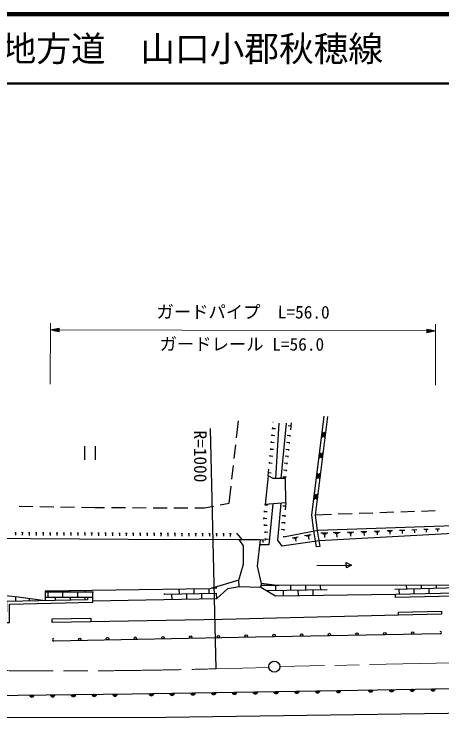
# Model space of a CAD drawing. Units: millimetres, scale not verified. Extents: x 40000 to 680000, y 20000 to 380000.
# Drawn here: x 228530 to 290234, y 278467 to 380000 of the extents above; entities that cross this region are included whole.
import ezdxf
from ezdxf.enums import TextEntityAlignment as Align

# ---------------------------------------------------------------- set-up
doc = ezdxf.new("R2010")
doc.units = ezdxf.units.MM
doc.header["$LTSCALE"] = 1000
doc.linetypes.add('CHAIN', pattern=[18.5, 12, -1.5, 3.5, -1.5])
for name, color, linetype, lineweight in [('M-BGD', 7, 'Continuous', 25), ('M-BMK', 2, 'CHAIN', 13), ('M-BMK-SRVR', 3, 'Continuous', 25), ('M-STR-HTXT', 7, 'Continuous', 13), ('M-TTL', 2, 'Continuous', 140), ('M-TTL-LINE', 7, 'Continuous', 50)]:
    doc.layers.add(name, color=color, linetype=linetype, lineweight=lineweight)
doc.layers.add('M-TTL-TXT', color=7, linetype='Continuous')
doc.styles.add('ＭＳ ゴシック', font='')
doc.styles.get('ＭＳ ゴシック').set_extended_font_data('MS Gothic')

msp = doc.modelspace()

# ---------------------------------------------------------------- linework, layer by layer
at = {"layer": 'M-BGD'}
for p, q in [((260606, 318856), (260877, 321315)), ((265909, 321135), (265913, 321181)), ((266694, 320975), (266236, 313010)), ((267070, 313010), (267842, 320975)), ((268497, 321037), (268395, 320043)), ((265816, 320139), (265835, 320338)), ((265826, 320239), (266224, 320202)), ((268446, 320540), (268048, 320580)), ((265724, 319143), (265742, 319343)), ((265733, 319243), (266131, 319206)), ((268304, 319147), (267906, 319188)), ((268315, 319247), (268294, 319048)), ((260277, 315874), (260496, 317862)), ((265631, 318148), (265650, 318347)), ((265641, 318247), (266039, 318210)), ((268203, 318152), (267805, 318193)), ((268213, 318252), (268193, 318053)), ((238707, 317692), (238707, 315692)), ((240207, 317692), (240207, 315692)), ((265539, 317152), (265557, 317351)), ((265548, 317252), (265946, 317214)), ((268102, 317157), (267704, 317198)), ((268112, 317257), (268092, 317058)), ((265446, 316156), (265465, 316355)), ((265455, 316256), (265854, 316219)), ((268001, 316163), (267603, 316203)), ((268011, 316262), (267991, 316063)), ((259948, 312893), (260167, 314881)), ((265353, 315161), (265372, 315360)), ((265363, 315260), (265761, 315223)), ((267900, 315168), (267502, 315208)), ((267910, 315267), (267890, 315068)), ((265187, 313368), (265279, 314364)), ((265233, 313866), (265631, 313829)), ((267799, 314173), (267401, 314213)), ((267809, 314272), (267789, 314073)), ((267698, 313178), (267300, 313218)), ((267708, 313277), (267687, 313078)), ((259567, 309440), (259838, 311899)), ((229247, 308993), (231247, 308963)), ((232247, 308948), (234247, 308918)), ((235247, 308903), (237246, 308873)), ((238246, 308858), (240175, 308830)), ((240175, 308830), (241586, 308823)), ((242586, 308819), (244586, 308810)), ((245586, 308805), (247586, 308796)), ((248586, 308791), (250586, 308782)), ((251586, 308778), (253586, 308769)), ((254586, 308764), (255997, 308758)), ((255997, 308758), (257291, 309005)), ((258273, 309192), (259567, 309440)), ((264720, 309155), (264729, 309278)), ((264725, 309217), (265123, 309186)), ((267707, 309493), (264729, 309278)), ((267674, 308994), (267275, 309021)), ((267707, 309493), (267641, 308496)), ((264642, 308158), (264658, 308357)), ((264650, 308258), (265049, 308227)), ((267588, 307697), (267575, 307498)), ((274293, 307808), (271968, 307726)), ((277291, 307914), (275292, 307843)), ((280289, 308019), (278290, 307949)), ((283287, 308125), (281288, 308054)), ((286285, 308230), (284286, 308160)), ((289283, 308336), (287284, 308266)), ((264568, 307206), (264580, 307360)), ((264572, 307161), (264568, 307206)), ((264574, 307283), (264973, 307252)), ((267582, 307598), (267183, 307624)), ((267522, 306699), (267509, 306500)), ((264654, 306165), (264638, 306364)), ((264646, 306264), (265045, 306297)), ((267450, 305602), (267051, 305628)), ((267516, 306600), (267117, 306626)), ((267456, 305702), (267443, 305502)), ((285899, 305612), (286596, 305637)), ((286247, 305624), (286264, 305160)), ((287618, 305673), (288269, 305697)), ((287943, 305685), (287959, 305251)), ((289291, 305733), (289898, 305755)), ((289594, 305744), (289609, 305339)), ((228621, 305212), (228821, 305212)), ((228721, 305212), (228719, 304812)), ((229621, 305208), (229821, 305207)), ((229721, 305207), (229719, 304807)), ((230621, 305203), (230821, 305202)), ((230721, 305203), (230719, 304803)), ((231621, 305199), (231821, 305198)), ((231721, 305198), (231719, 304798)), ((232621, 305194), (232821, 305193)), ((232721, 305194), (232719, 304794)), ((233621, 305189), (233821, 305188)), ((233721, 305189), (233719, 304789)), ((234621, 305185), (234821, 305184)), ((234721, 305184), (234719, 304784)), ((235621, 305180), (235821, 305179)), ((235721, 305180), (235719, 304780)), ((236621, 305176), (236821, 305175)), ((236721, 305175), (236719, 304775)), ((237621, 305171), (237821, 305170)), ((237721, 305170), (237719, 304770)), ((238621, 305166), (238821, 305165)), ((238721, 305165), (238719, 304765)), ((239621, 305161), (239821, 305160)), ((239721, 305160), (239719, 304760)), ((240621, 305156), (240821, 305155)), ((240721, 305155), (240719, 304755)), ((241621, 305151), (241821, 305150)), ((241721, 305150), (241719, 304750)), ((242621, 305146), (242821, 305145)), ((242721, 305145), (242719, 304745)), ((243621, 305140), (243821, 305139)), ((243721, 305140), (243719, 304740)), ((244621, 305135), (244821, 305134)), ((244721, 305135), (244718, 304735)), ((245621, 305130), (245821, 305129)), ((245721, 305130), (245718, 304730)), ((246621, 305125), (246821, 305124)), ((246721, 305125), (246718, 304725)), ((247621, 305120), (247820, 305119)), ((247720, 305120), (247718, 304720)), ((248620, 305115), (248820, 305114)), ((248720, 305114), (248718, 304714)), ((249620, 305110), (249820, 305109)), ((249720, 305109), (249718, 304709)), ((250620, 305105), (250820, 305104)), ((250720, 305104), (250718, 304704)), ((251620, 305100), (251820, 305099)), ((251720, 305099), (251718, 304699)), ((252620, 305095), (252820, 305094)), ((252720, 305094), (252718, 304694)), ((253620, 305089), (253820, 305088)), ((253720, 305089), (253718, 304689)), ((254620, 305084), (254820, 305083)), ((254720, 305084), (254718, 304684)), ((255620, 305079), (255820, 305078)), ((255720, 305079), (255718, 304679)), ((256620, 305074), (256820, 305073)), ((256720, 305074), (256718, 304674)), ((257620, 305069), (257820, 305068)), ((257720, 305069), (257718, 304669)), ((258620, 305064), (258820, 305063)), ((258720, 305063), (258718, 304663)), ((259620, 305059), (259820, 305058)), ((259720, 305058), (259718, 304658)), ((260620, 305054), (260693, 305053)), ((261428, 304192), (260693, 305053)), ((264737, 305168), (264720, 305367)), ((264728, 305268), (265127, 305301)), ((267390, 304704), (267384, 304614)), ((270430, 304764), (271391, 304940)), ((270694, 304680), (271174, 304768)), ((270934, 304724), (271028, 304211)), ((272138, 303125), (271770, 305441)), ((272256, 305504), (272614, 303215)), ((272786, 305143), (273782, 305178)), ((273040, 305019), (273538, 305037)), ((273289, 305028), (273308, 304496)), ((274547, 305206), (275543, 305241)), ((274801, 305082), (275299, 305100)), ((275050, 305091), (275069, 304559)), ((276569, 305278), (277512, 305312)), ((276809, 305161), (277281, 305178)), ((277045, 305169), (277063, 304666)), ((278537, 305348), (279428, 305380)), ((278764, 305238), (279210, 305254)), ((278987, 305246), (279004, 304770)), ((280453, 305417), (281294, 305447)), ((280667, 305312), (281088, 305327)), ((280877, 305320), (280893, 304872)), ((282318, 305484), (283109, 305512)), ((282519, 305385), (282915, 305399)), ((282717, 305392), (282732, 304970)), ((284132, 305549), (284876, 305575)), ((284504, 305562), (284522, 305066)), ((264016, 304192), (264819, 304174)), ((264418, 304183), (264409, 303783)), ((264819, 304174), (264803, 304371)), ((264811, 304272), (265210, 304306)), ((268641, 304437), (269498, 304594)), ((268876, 304362), (269305, 304440)), ((269090, 304401), (269174, 303944)), ((272614, 303215), (272138, 303125)), ((276443, 300871), (277196, 300502)), ((276450, 300121), (276443, 300871)), ((272197, 300461), (277196, 300502)), ((277196, 300502), (276450, 300121)), ((266718, 297584), (264131, 297548)), ((264142, 297330), (264139, 297548)), ((265214, 297563), (265212, 297728)), ((266300, 296828), (266289, 297578)), ((268449, 296858), (268439, 297585)), ((270599, 296888), (270590, 297586)), ((272749, 296918), (272740, 297587)), ((285161, 297027), (285145, 297595)), ((287310, 297089), (287295, 297596)), ((289459, 297150), (289446, 297597)), ((239961, 296600), (233013, 296600)), ((233422, 295850), (233422, 296600)), ((234497, 296600), (234497, 296761)), ((235572, 295850), (235572, 296600)), ((236647, 296600), (236647, 296795)), ((237722, 295850), (237722, 296600)), ((238797, 296600), (238797, 296828)), ((239872, 295850), (239872, 296600)), ((252369, 296336), (252356, 297038)), ((254519, 296377), (254506, 297071)), ((256668, 296418), (256655, 297105)), ((257794, 297190), (256980, 297174)), ((257729, 297189), (257725, 297398)), ((260969, 297447), (264142, 297330)), ((273700, 296932), (265006, 296810)), ((265227, 296677), (265225, 296813)), ((267385, 296093), (267375, 296843)), ((269535, 296123), (269524, 296873)), ((271685, 296153), (271674, 296903)), ((301285, 297488), (283439, 296978)), ((284105, 296331), (284086, 296997)), ((286255, 296378), (286235, 297058)), ((288404, 296425), (288384, 297119)), ((228771, 295287), (228776, 295928)), ((230771, 295330), (230774, 295675)), ((239110, 295850), (233026, 295850)), ((234497, 295410), (234497, 295850)), ((236647, 295457), (236647, 295850)), ((238797, 295503), (238797, 295850)), ((257776, 296439), (250213, 296295)), ((250220, 296295), (250218, 296406)), ((251309, 295566), (251294, 296316)), ((253458, 295607), (253444, 296357)), ((255608, 295648), (255594, 296398)), ((257758, 295689), (257743, 296439)), ((232772, 295373), (232772, 295413))]:
    msp.add_line(p, q, dxfattribs=at)
for points in [[(271770, 305441), (271474, 307725), (273240, 322003)], [(273726, 321943), (271968, 307726), (272256, 305504)], [(267707, 309493), (267680, 313010), (265904, 313010), (265187, 313368), (264729, 309278)], [(265838, 309358), (265268, 303421), (263934, 303425)], [(266988, 309441), (266523, 304094), (267169, 303250)], [(178862, 306659), (180208, 305888), (205197, 304524), (230922, 304327), (245005, 304273), (260984, 304192)], [(267384, 304614), (272389, 305529), (307237, 306776)], [(307016, 305908), (296267, 305296), (272515, 304022), (267169, 303250)], [(260933, 298362), (261594, 300658), (261594, 303277), (260984, 304192), (264016, 304192), (263604, 300335), (264142, 297853)], [(381645, 299438), (371868, 299216), (358180, 298786), (335774, 298230), (317386, 297871), (297402, 297602), (266456, 297584), (264142, 297853)], [(239878, 295347), (257758, 295689), (259336, 297124), (260969, 297447), (260933, 298362), (256753, 297106), (233010, 296738), (233034, 295379)], [(264142, 297853), (264124, 297342), (266223, 296077), (283543, 296319), (296527, 296602), (303434, 296799), (326674, 297032), (341008, 297194), (347958, 297238)], [(296527, 296602), (296590, 293588), (296177, 293570), (296132, 296144), (283545, 295858), (283543, 296319)], [(233034, 295379), (229131, 295891), (227346, 296079)], [(283981, 293272), (258587, 292680), (239598, 292339)], [(65959, 290900), (78325, 290496), (94686, 289832), (106400, 289258), (131408, 287392), (164085, 284351), (173054, 283562), (186886, 282611), (202619, 281911), (216629, 281624), (245548, 281929), (278090, 282468), (305842, 282970), (319709, 283257), (370352, 284405), (425929, 285571), (486385, 286791), (486582, 283741), (509778, 283149)], [(290002, 290576), (263344, 290110), (234246, 289536)], [(509778, 283149), (486376, 282593), (455233, 282019), (426135, 281589), (395494, 280835), (365536, 280405), (336832, 279831), (308058, 279364), (250400, 278539), (204691, 278467), (193640, 279041), (170211, 280584), (131533, 283598), (117290, 284638), (97484, 285822), (79437, 286719), (72226, 286970), (65896, 287077)]]:
    msp.add_lwpolyline(points, dxfattribs=at)
for points in [[(227400, 292249), (227857, 292240), (227893, 294877), (239881, 295151), (239872, 295850), (239110, 295850), (239119, 295510), (227422, 295258)], [(290179, 293424), (283981, 293272), (283970, 293701), (290168, 293854)], [(239598, 292339), (234019, 292231), (234009, 292756), (239588, 292864)]]:
    msp.add_lwpolyline(points, close=True, dxfattribs=at)
for centre in [(262002, 290283), (266002, 290356), (270001, 290426), (274000, 290496), (278000, 290566), (281999, 290636), (285999, 290706), (238007, 289810), (242006, 289889), (246005, 289968), (250004, 290047), (254003, 290126), (258003, 290204)]:
    msp.add_circle(centre, 175, dxfattribs=at)
for centre, radius, start, end in [((272855, 319337), 354, 271.74804, 74.15322), ((272855, 319337), 283, 273.97208, 71.92918), ((272855, 319337), 212, 277.71841, 68.18285), ((272855, 319337), 142, 285.43014, 60.47112), ((272855, 319337), 100, 295.7478, 50.15346), ((273453, 319294), 354, 91.74804, 254.15322), ((273453, 319294), 283, 93.97208, 251.92918), ((273453, 319294), 212, 97.71841, 248.18285), ((273453, 319294), 142, 105.43014, 240.47112), ((273453, 319294), 100, 115.7478, 230.15346), ((272487, 316359), 354, 271.74804, 74.15322), ((272487, 316359), 283, 273.97208, 71.92918), ((272487, 316359), 212, 277.71841, 68.18285), ((272487, 316359), 142, 285.43014, 60.47112), ((272487, 316359), 100, 295.7478, 50.15346), ((273085, 316317), 354, 91.74804, 254.15322), ((273085, 316317), 283, 93.97208, 251.92918), ((273085, 316317), 212, 97.71841, 248.18285), ((273085, 316317), 142, 105.43014, 240.47112), ((273085, 316317), 100, 115.7478, 230.15346), ((272119, 313382), 354, 271.74804, 74.15322), ((272119, 313382), 283, 273.97208, 71.92918), ((272119, 313382), 212, 277.71841, 68.18285), ((272119, 313382), 142, 285.43014, 60.47112), ((272119, 313382), 100, 295.7478, 50.15346), ((272717, 313340), 354, 91.74804, 254.15322), ((272717, 313340), 283, 93.97208, 251.92918), ((272717, 313340), 212, 97.71841, 248.18285), ((272717, 313340), 142, 105.43014, 240.47112), ((272717, 313340), 100, 115.7478, 230.15346), ((271751, 310405), 354, 271.74804, 74.15322), ((272348, 310362), 354, 91.74804, 254.15322), ((271751, 310405), 283, 273.97208, 71.92918), ((271751, 310405), 212, 277.71841, 68.18285), ((271751, 310405), 142, 285.43014, 60.47112), ((271751, 310405), 100, 295.7478, 50.15346), ((272348, 310362), 283, 93.97208, 251.92918), ((272348, 310362), 212, 97.71841, 248.18285), ((272348, 310362), 142, 105.43014, 240.47112), ((272348, 310362), 100, 115.7478, 230.15346), ((289998, 290764), 188, 271.00238, 91.00238), ((234242, 289723), 188, 91.13023, 271.13023), ((266317, 282327), 354, 189.74488, 352.15006), ((266317, 282327), 283, 191.96892, 349.92602), ((266317, 282327), 212, 195.71525, 346.1797), ((266317, 282327), 142, 203.42698, 338.46797), ((266317, 282327), 100, 213.74464, 328.15031), ((269317, 282377), 354, 189.74488, 352.15006), ((269317, 282377), 283, 191.96892, 349.92602), ((269317, 282377), 212, 195.71525, 346.1797), ((269317, 282377), 142, 203.42698, 338.46797), ((269317, 282377), 100, 213.74464, 328.15031), ((272316, 282426), 354, 189.74488, 352.15006), ((272316, 282426), 283, 191.96892, 349.92602), ((272316, 282426), 212, 195.71525, 346.1797), ((272316, 282426), 142, 203.42698, 338.46797), ((272316, 282426), 100, 213.74464, 328.15031), ((275316, 282476), 354, 189.74488, 352.15006), ((275316, 282476), 283, 191.96892, 349.92602), ((275316, 282476), 212, 195.71525, 346.1797), ((275316, 282476), 142, 203.42698, 338.46797), ((275316, 282476), 100, 213.74464, 328.15031), ((279967, 282556), 354, 189.83433, 352.2395), ((279967, 282556), 283, 192.05836, 350.01546), ((279967, 282556), 212, 195.80469, 346.26914), ((279967, 282556), 142, 203.51642, 338.55741), ((279967, 282556), 100, 213.83408, 328.23975), ((282966, 282610), 354, 189.83433, 352.2395), ((282966, 282610), 283, 192.05836, 350.01546), ((282966, 282610), 212, 195.80469, 346.26914), ((282966, 282610), 142, 203.51642, 338.55741), ((282966, 282610), 100, 213.83408, 328.23975), ((285966, 282664), 354, 189.83433, 352.2395), ((285966, 282664), 283, 192.05836, 350.01546), ((285966, 282664), 212, 195.80469, 346.26914), ((285966, 282664), 142, 203.51642, 338.55741), ((285966, 282664), 100, 213.83408, 328.23975), ((288965, 282719), 354, 189.83433, 352.2395), ((288965, 282719), 283, 192.05836, 350.01546), ((288965, 282719), 212, 195.80469, 346.26914), ((288965, 282719), 142, 203.51642, 338.55741), ((288965, 282719), 100, 213.83408, 328.23975), ((231088, 281831), 354, 189.40162, 351.8068), ((231088, 281831), 283, 191.62566, 349.58276), ((231088, 281831), 212, 195.37199, 345.83644), ((231088, 281831), 142, 203.08372, 338.12471), ((231088, 281831), 100, 213.40138, 327.80705), ((234088, 281863), 354, 189.40162, 351.8068), ((234088, 281863), 283, 191.62566, 349.58276), ((234088, 281863), 212, 195.37199, 345.83644), ((234088, 281863), 142, 203.08372, 338.12471), ((234088, 281863), 100, 213.40138, 327.80705), ((237088, 281894), 354, 189.40162, 351.8068), ((237088, 281894), 283, 191.62566, 349.58276), ((237088, 281894), 212, 195.37199, 345.83644), ((237088, 281894), 142, 203.08372, 338.12471), ((237088, 281894), 100, 213.40138, 327.80705), ((240087, 281926), 354, 189.40162, 351.8068), ((240087, 281926), 283, 191.62566, 349.58276), ((240087, 281926), 212, 195.37199, 345.83644), ((240087, 281926), 142, 203.08372, 338.12471), ((240087, 281926), 100, 213.40138, 327.80705), ((243087, 281958), 354, 189.40162, 351.8068), ((243087, 281958), 283, 191.62566, 349.58276), ((243087, 281958), 212, 195.37199, 345.83644), ((243087, 281958), 142, 203.08372, 338.12471), ((243087, 281958), 100, 213.40138, 327.80705), ((248320, 282029), 354, 189.74488, 352.15006), ((248320, 282029), 283, 191.96892, 349.92602), ((248320, 282029), 212, 195.71525, 346.1797), ((248320, 282029), 142, 203.42698, 338.46797), ((248320, 282029), 100, 213.74464, 328.15031), ((251319, 282079), 354, 189.74488, 352.15006), ((251319, 282079), 283, 191.96892, 349.92602), ((251319, 282079), 212, 195.71525, 346.1797), ((251319, 282079), 142, 203.42698, 338.46797), ((251319, 282079), 100, 213.74464, 328.15031), ((254319, 282129), 354, 189.74488, 352.15006), ((254319, 282129), 283, 191.96892, 349.92602), ((254319, 282129), 212, 195.71525, 346.1797), ((254319, 282129), 142, 203.42698, 338.46797), ((254319, 282129), 100, 213.74464, 328.15031), ((257318, 282178), 354, 189.74488, 352.15006), ((257318, 282178), 283, 191.96892, 349.92602), ((257318, 282178), 212, 195.71525, 346.1797), ((257318, 282178), 142, 203.42698, 338.46797), ((257318, 282178), 100, 213.74464, 328.15031), ((260318, 282228), 354, 189.74488, 352.15006), ((260318, 282228), 283, 191.96892, 349.92602), ((260318, 282228), 212, 195.71525, 346.1797), ((260318, 282228), 142, 203.42698, 338.46797), ((260318, 282228), 100, 213.74464, 328.15031), ((263318, 282277), 354, 189.74488, 352.15006), ((263318, 282277), 283, 191.96892, 349.92602), ((263318, 282277), 212, 195.71525, 346.1797), ((263318, 282277), 142, 203.42698, 338.46797), ((263318, 282277), 100, 213.74464, 328.15031)]:
    msp.add_arc(centre, radius, start, end, dxfattribs=at)
at = {"layer": 'M-BMK'}
for p, q in [((365788, 288041), (266869, 285875)), ((265281, 285731), (257670, 285556))]:
    msp.add_line(p, q, dxfattribs=at)
msp.add_arc((235300, 1098406), 813158, 265.1629, 271.57645, dxfattribs=at)
at = {"layer": 'M-BMK-SRVR'}
msp.add_line((257670, 285556), (256840, 320212), dxfattribs=at)
msp.add_circle((266069, 285871), 800, dxfattribs=at)
at = {"layer": 'M-STR-HTXT'}
for p, q in [((233758, 326607), (233780, 335431)), ((289298, 326464), (289321, 335287)), ((233778, 334431), (235028, 334678)), ((233778, 334431), (235027, 334178)), ((233778, 334431), (235028, 334428)), ((235028, 334478), (234028, 334480)), ((235028, 334378), (234028, 334380)), ((234278, 334530), (235028, 334528)), ((234278, 334330), (235028, 334328)), ((235027, 334278), (234527, 334279)), ((235028, 334578), (234528, 334579)), ((234777, 334228), (235027, 334228)), ((234778, 334628), (235028, 334628)), ((235027, 334178), (235028, 334678)), ((235028, 334428), (288068, 334291)), ((288069, 334541), (288068, 334041)), ((288068, 334341), (289068, 334338)), ((289318, 334287), (288068, 334291)), ((289318, 334287), (288068, 334041)), ((288068, 334241), (289068, 334238)), ((288818, 334189), (288068, 334191)), ((288068, 334141), (288568, 334139)), ((288318, 334090), (288068, 334091)), ((289318, 334287), (288069, 334541)), ((288319, 334490), (288069, 334491)), ((288069, 334441), (288569, 334439)), ((288819, 334389), (288069, 334391))]:
    msp.add_line(p, q, dxfattribs=at)
at = {"layer": 'M-TTL'}
msp.add_line((680000, 380000), (40000, 380000), dxfattribs=at)
at = {"layer": 'M-TTL-LINE'}
msp.add_line((40000, 370000), (680000, 370000), dxfattribs=at)

# ---------------------------------------------------------------- texts
at = {"layer": 'M-BMK-SRVR', "style": 'ＭＳ ゴシック'}
msp.add_text('R=1000', height=1833, rotation=270, dxfattribs=at).set_placement((255405, 319925), align=Align.MIDDLE_LEFT)
at = {"layer": 'M-STR-HTXT', "style": 'ＭＳ ゴシック'}
for s, p in [('ガードパイプ  L=56.0', (261551, 335559)), ('ガードレール L=56.0', (261379, 330922))]:
    msp.add_text(s, height=1833, rotation=359.852, dxfattribs=at).set_placement(p, align=Align.BOTTOM_CENTER)
at = {"layer": 'M-TTL-TXT', "style": 'ＭＳ ゴシック'}
msp.add_text('主要地方道\u3000山口小郡秋穂線', height=3666, dxfattribs=at).set_placement((216734, 375000), align=Align.MIDDLE_LEFT)

doc.saveas('drawing.dxf')
